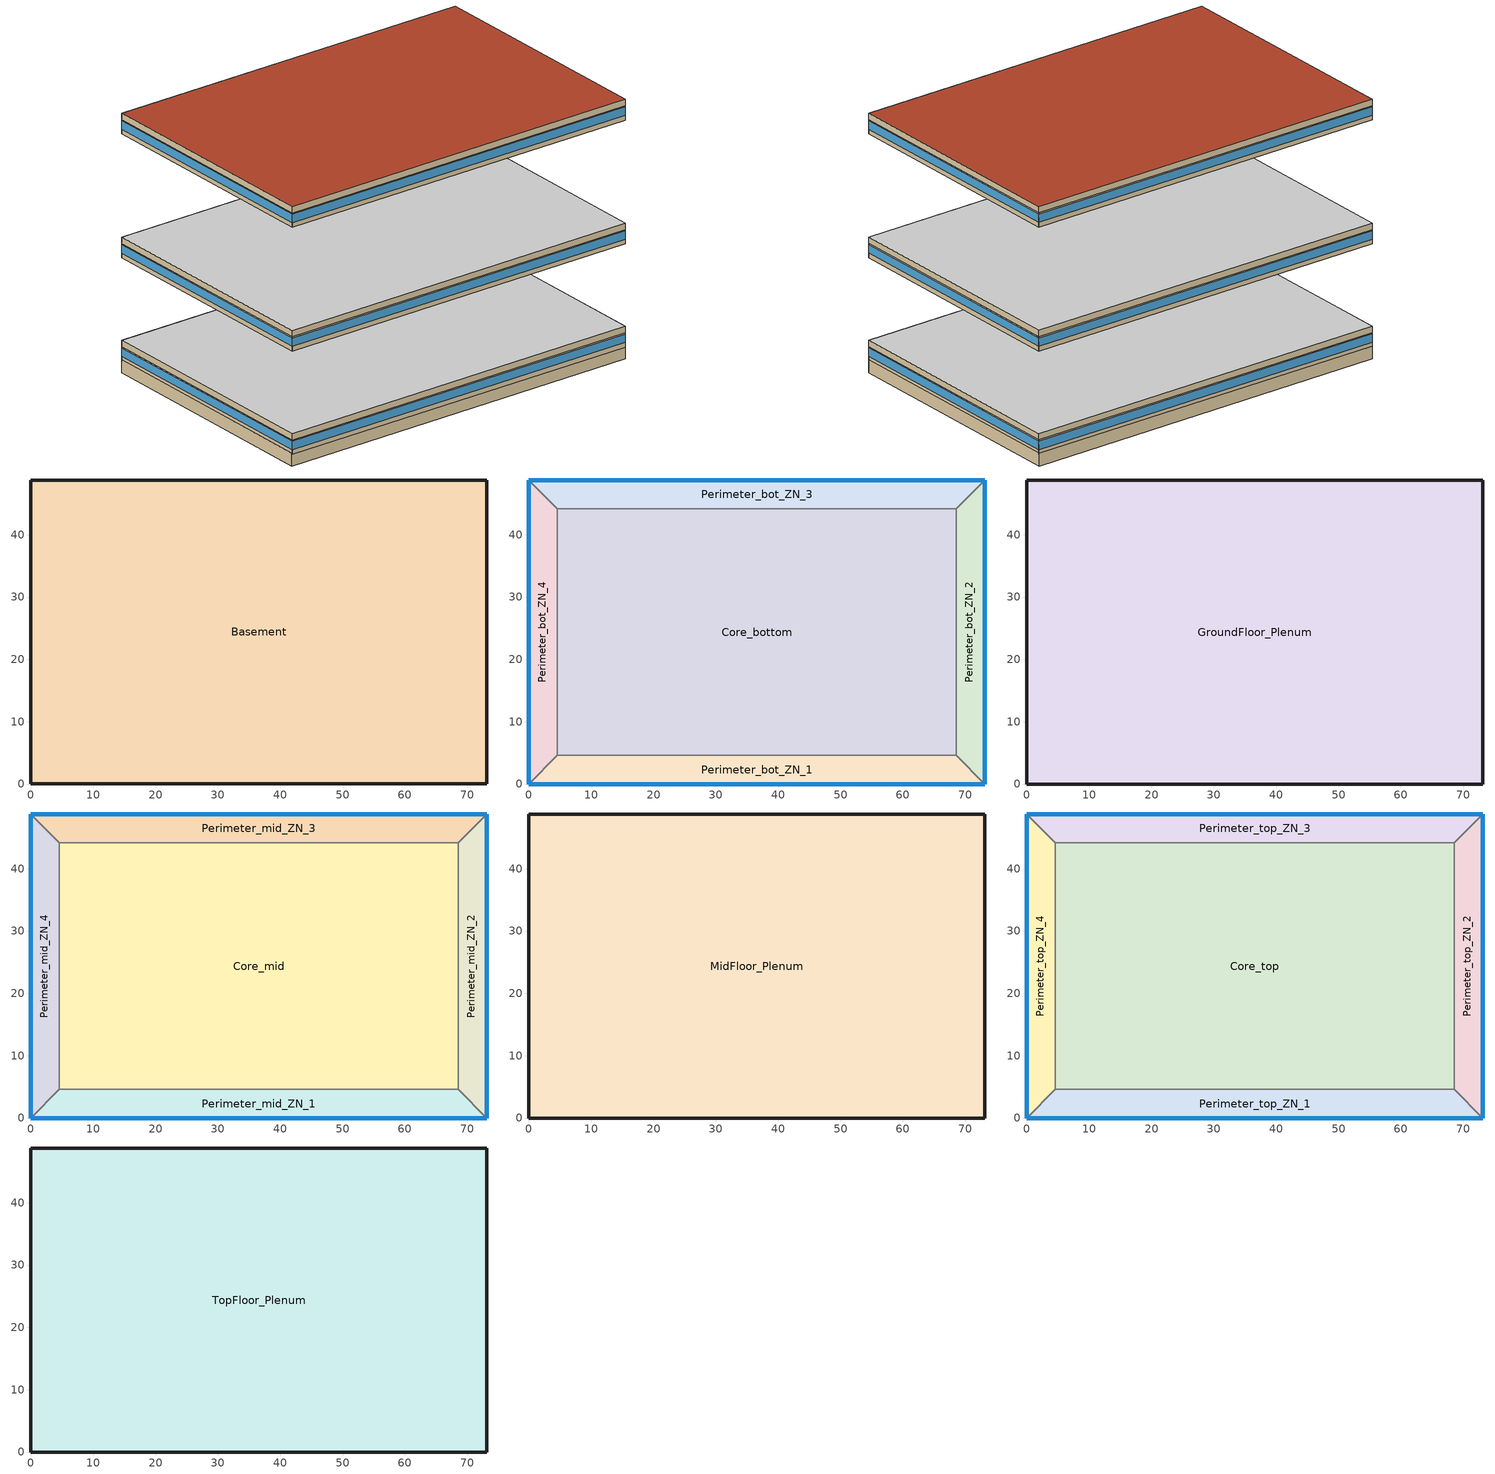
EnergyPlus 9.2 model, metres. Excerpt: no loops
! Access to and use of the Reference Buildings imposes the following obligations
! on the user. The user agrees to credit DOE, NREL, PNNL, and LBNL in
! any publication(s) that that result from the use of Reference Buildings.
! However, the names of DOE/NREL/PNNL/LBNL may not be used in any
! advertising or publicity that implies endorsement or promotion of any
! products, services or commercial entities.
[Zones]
Basement
 floor ground (ext-slab): 73.11,48.78 73.11,0.04 0,0.04 0,48.78 z-2.24
 wall ground (Underground Wall Non-res): 73.11,0.04 73.11,48.78 0,48.78 0,0.04 73.11,0.04 z-2.24:0.2
Core_bottom
 floor to Basement (INT-FLOOR-TOPSIDE): 68.53,44.16 68.53,4.57 4.57,4.57 4.57,44.16 z0
 wall to Perimeter_bot_ZN_2 (int-walls): 68.53,4.57 68.53,44.16 z0:2.74
 wall to Perimeter_bot_ZN_3 (int-walls): 68.53,44.16 4.57,44.16 z0:2.74
 wall to Perimeter_bot_ZN_1 (int-walls): 4.57,4.57 68.53,4.57 z0:2.74
 wall to Perimeter_bot_ZN_4 (int-walls): 4.57,44.16 4.57,4.57 z0:2.74
Perimeter_bot_ZN_1
 floor to Basement (INT-FLOOR-TOPSIDE): 68.53,4.57 73.11,0 0,0 4.57,4.57 z0
 wall outside (Mass Non-res Ext Wall): 0,0 73.11,0 z0:2.74
 wall to Perimeter_bot_ZN_2 (int-walls): 73.11,0 68.53,4.57 z0:2.74
 wall to Perimeter_bot_ZN_4 (int-walls): 4.57,4.57 0,0 z0:2.74
 window (Window Non-res Fixed): 0,0 73.11,0 z0.91:2.5
Perimeter_bot_ZN_2
 floor to Basement (INT-FLOOR-TOPSIDE): 68.53,44.16 73.11,48.74 73.11,0 68.53,4.57 z0
 wall outside (Mass Non-res Ext Wall): 73.11,0 73.11,48.74 z0:2.74
 wall to Perimeter_bot_ZN_3 (int-walls): 73.11,48.74 68.53,44.16 z0:2.74
 window (Window Non-res Fixed): 73.11,0 73.11,48.74 z0.91:2.5
Perimeter_bot_ZN_3
 floor to Basement (INT-FLOOR-TOPSIDE): 4.57,44.16 0,48.74 73.11,48.74 68.53,44.16 z0
 wall outside (Mass Non-res Ext Wall): 73.11,48.74 0,48.74 z0:2.74
 wall to Perimeter_bot_ZN_4 (int-walls): 0,48.74 4.57,44.16 z0:2.74
 window (Window Non-res Fixed): 73.11,48.74 0,48.74 z0.91:2.5
Perimeter_bot_ZN_4
 floor to Basement (INT-FLOOR-TOPSIDE): 4.57,4.57 0,0 0,48.74 4.57,44.16 z0
 wall outside (Mass Non-res Ext Wall): 0,48.74 0,0 z0:2.74
 window (Window Non-res Fixed): 0,48.74 0,0 z0.91:2.5
GroundFloor_Plenum
 floor to Perimeter_bot_ZN_1 (DropCeiling): 4.57,4.57 68.53,4.57 73.11,0 0,0 z2.74
 floor to Perimeter_bot_ZN_2 (DropCeiling): 73.11,48.74 73.11,0 68.53,4.57 68.53,44.16 z2.74
 floor to Perimeter_bot_ZN_3 (DropCeiling): 68.53,44.16 4.57,44.16 0,48.74 73.11,48.74 z2.74
 floor to Perimeter_bot_ZN_4 (DropCeiling): 4.57,44.16 4.57,4.57 0,0 0,48.74 z2.74
 floor to Core_bottom (DropCeiling): 68.53,4.57 4.57,4.57 4.57,44.16 68.53,44.16 z2.74
 wall outside (Mass Non-res Ext Wall): 73.11,0 73.11,48.74 0,48.74 0,0 73.11,0 z2.74:3.96
 ceiling adiabatic (INT-FLOOR-UNDERSIDE): 73.11,0 73.11,48.74 0,48.74 0,0 z3.96
Core_mid
 floor adiabatic (INT-FLOOR-TOPSIDE): 68.53,44.16 68.53,4.57 4.57,4.57 4.57,44.16 z19.82
 wall to Perimeter_mid_ZN_2 (int-walls): 68.53,4.57 68.53,44.16 z19.82:22.56
 wall to Perimeter_mid_ZN_3 (int-walls): 68.53,44.16 4.57,44.16 z19.82:22.56
 wall to Perimeter_mid_ZN_1 (int-walls): 4.57,4.57 68.53,4.57 z19.82:22.56
 wall to Perimeter_mid_ZN_4 (int-walls): 4.57,44.16 4.57,4.57 z19.82:22.56
Perimeter_mid_ZN_1
 floor adiabatic (INT-FLOOR-TOPSIDE): 68.53,4.57 73.11,0 0,0 4.57,4.57 z19.82
 wall outside (Mass Non-res Ext Wall): 0,0 73.11,0 z19.82:22.56
 wall to Perimeter_mid_ZN_2 (int-walls): 73.11,0 68.53,4.57 z19.82:22.56
 wall to Perimeter_mid_ZN_4 (int-walls): 4.57,4.57 0,0 z19.82:22.56
 window (Window Non-res Fixed): 0,0 73.11,0 z20.73:22.32
Perimeter_mid_ZN_2
 floor adiabatic (INT-FLOOR-TOPSIDE): 68.53,44.16 73.11,48.74 73.11,0 68.53,4.57 z19.82
 wall outside (Mass Non-res Ext Wall): 73.11,0 73.11,48.74 z19.82:22.56
 wall to Perimeter_mid_ZN_3 (int-walls): 73.11,48.74 68.53,44.16 z19.82:22.56
 window (Window Non-res Fixed): 73.11,0 73.11,48.74 z20.73:22.32
Perimeter_mid_ZN_3
 floor adiabatic (INT-FLOOR-TOPSIDE): 4.57,44.16 0,48.74 73.11,48.74 68.53,44.16 z19.82
 wall outside (Mass Non-res Ext Wall): 73.11,48.74 0,48.74 z19.82:22.56
 wall to Perimeter_mid_ZN_4 (int-walls): 0,48.74 4.57,44.16 z19.82:22.56
 window (Window Non-res Fixed): 73.11,48.74 0,48.74 z20.73:22.32
Perimeter_mid_ZN_4
 floor adiabatic (INT-FLOOR-TOPSIDE): 4.57,4.57 0,0 0,48.74 4.57,44.16 z19.82
 wall outside (Mass Non-res Ext Wall): 0,48.74 0,0 z19.82:22.56
 window (Window Non-res Fixed): 0,48.74 0,0 z20.73:22.32
MidFloor_Plenum
 floor to Perimeter_mid_ZN_1 (DropCeiling): 73.11,0 0,0 4.57,4.57 68.53,4.57 z22.56
 floor to Perimeter_mid_ZN_2 (DropCeiling): 73.11,0 68.53,4.57 68.53,44.16 73.11,48.74 z22.56
 floor to Perimeter_mid_ZN_3 (DropCeiling): 0,48.74 73.11,48.74 68.53,44.16 4.57,44.16 z22.56
 floor to Perimeter_mid_ZN_4 (DropCeiling): 0,0 0,48.74 4.57,44.16 4.57,4.57 z22.56
 floor to Core_mid (DropCeiling): 68.53,4.57 4.57,4.57 4.57,44.16 68.53,44.16 z22.56
 wall outside (Mass Non-res Ext Wall): 73.11,0 73.11,48.74 0,48.74 0,0 73.11,0 z22.56:23.78
 ceiling adiabatic (INT-FLOOR-UNDERSIDE): 73.11,48.74 0,48.74 0,0 73.11,0 z23.78
Core_top
 floor adiabatic (INT-FLOOR-TOPSIDE): 68.53,44.16 68.53,4.57 4.57,4.57 4.57,44.16 z43.6
 wall to Perimeter_top_ZN_2 (int-walls): 68.53,4.57 68.53,44.16 z43.6:46.34
 wall to Perimeter_top_ZN_3 (int-walls): 68.53,44.16 4.57,44.16 z43.6:46.34
 wall to Perimeter_top_ZN_1 (int-walls): 4.57,4.57 68.53,4.57 z43.6:46.34
 wall to Perimeter_top_ZN_4 (int-walls): 4.57,44.16 4.57,4.57 z43.6:46.34
Perimeter_top_ZN_1
 floor adiabatic (INT-FLOOR-TOPSIDE): 68.53,4.57 73.11,0 0,0 4.57,4.57 z43.6
 wall outside (Mass Non-res Ext Wall): 0,0 73.11,0 z43.6:46.34
 wall to Perimeter_top_ZN_2 (int-walls): 73.11,0 68.53,4.57 z43.6:46.34
 wall to Perimeter_top_ZN_4 (int-walls): 4.57,4.57 0,0 z43.6:46.34
 window (Window Non-res Fixed): 0,0 73.11,0 z44.51:46.1
Perimeter_top_ZN_2
 floor adiabatic (INT-FLOOR-TOPSIDE): 68.53,44.16 73.11,48.74 73.11,0 68.53,4.57 z43.6
 wall outside (Mass Non-res Ext Wall): 73.11,0 73.11,48.74 z43.6:46.34
 wall to Perimeter_top_ZN_3 (int-walls): 73.11,48.74 68.53,44.16 z43.6:46.34
 window (Window Non-res Fixed): 73.11,0 73.11,48.74 z44.51:46.1
Perimeter_top_ZN_3
 floor adiabatic (INT-FLOOR-TOPSIDE): 4.57,44.16 0,48.74 73.11,48.74 68.53,44.16 z43.6
 wall outside (Mass Non-res Ext Wall): 73.11,48.74 0,48.74 z43.6:46.34
 wall to Perimeter_top_ZN_4 (int-walls): 0,48.74 4.57,44.16 z43.6:46.34
 window (Window Non-res Fixed): 73.11,48.74 0,48.74 z44.51:46.1
Perimeter_top_ZN_4
 floor adiabatic (INT-FLOOR-TOPSIDE): 4.57,4.57 0,0 0,48.74 4.57,44.16 z43.6
 wall outside (Mass Non-res Ext Wall): 0,48.74 0,0 z43.6:46.34
 window (Window Non-res Fixed): 0,48.74 0,0 z44.51:46.1
TopFloor_Plenum
 floor to Perimeter_top_ZN_1 (DropCeiling): 73.11,0 0,0 4.57,4.57 68.53,4.57 z46.34
 floor to Perimeter_top_ZN_2 (DropCeiling): 73.11,0 68.53,4.57 68.53,44.16 73.11,48.74 z46.34
 floor to Perimeter_top_ZN_3 (DropCeiling): 0,48.74 73.11,48.74 68.53,44.16 4.57,44.16 z46.34
 floor to Perimeter_top_ZN_4 (DropCeiling): 0,0 0,48.74 4.57,44.16 4.57,4.57 z46.34
 floor to Core_top (DropCeiling): 4.57,44.16 68.53,44.16 68.53,4.57 4.57,4.57 z46.34
 wall outside (Mass Non-res Ext Wall): 73.11,0 73.11,48.74 0,48.74 0,0 73.11,0 z46.34:47.56
 roof outside (IEAD Non-res Roof): 73.11,0 73.11,48.74 0,48.74 0,0 z47.56
[Building]
Ref Bldg Large Office Post1980_v1.3_5.0: North Axis {deg}=0; Terrain=City; Loads Convergence Tolerance Value=0.04; Temperature Convergence Tolerance Value {deltaC}=0.2; Solar Distribution=FullInteriorAndExterior; Maximum Number of Warmup Days=25; Minimum Number of Warmup Days=6
[Site:Location]
USA FL-MIAMI: Latitude {deg}=25.78; Longitude {deg}=-80.27; Time Zone {hr}=-5; Elevation {m}=2
[SizingPeriod:DesignDay] Day of Month=21; Humidity Condition Type=Wetbulb; Barometric Pressure {Pa}=101301; Rain Indicator=No; Snow Indicator=No; Daylight Saving Time Indicator=No; Solar Model Indicator=ASHRAEClearSky
Name | Month | Day Type | Maximum Dry-Bulb Temperature {C} | Daily Dry-Bulb Temperature Range {deltaC} | Wetbulb or DewPoint at Maximum Dry-Bulb {C} | Wind Speed {m/s} | Wind Direction {deg} | Sky Clearness
MIAMI Ann Htg 99.6% Condns DB | 1 | WinterDesignDay | 8 | 0 | 8 | 4.4 | 340 | 0
MIAMI Ann Clg .4% Condns WB=>MDB | 7 | SummerDesignDay | 30.5 | 6.7 | 26.7 | 4.7 | 140 | 1
[Site:GroundTemperature:BuildingSurface]
22.509, 22.645, 22.781, 22.956, 23.052, 23.08, 23.116, 23.108, 23.133, 23.139, 23.077, 22.913
[Site:WaterMainsTemperature]
Calculation Method=CORRELATION; Annual Average Outdoor Air Temperature {C}=24.31; Maximum Difference In Monthly Average Outdoor Air Temperatures {deltaC}=8
[Material] Thermal Absorptance=0.9
Name | Roughness | Thickness {m} | Conductivity {W/m-K} | Density {kg/m3} | Specific Heat {J/kg-K} | Solar Absorptance | Visible Absorptance
User Wall | MediumSmooth | 0.1 | 0.287715 | 2240 | 836.8 | 0.7 | 0.7
IEAD NonRes Roof Insulation | MediumRough | 0.1 | 0.00855585 | 265 | 836.8 | 0.7 | 0.7
UGWall NonRes Insulation | MediumRough | 1e-04 | 0.049 | 265 | 836.8 | 0.7 | 0.7
Std Wood 6inch | MediumSmooth | 0.15 | 0.12 | 540 | 1210 | 0.7 | 0.7
1/2IN Gypsum | Smooth | 0.0127 | 0.16 | 784.9 | 830 | 0.92 | 0.92
8IN CONCRETE HW | Rough | 0.2032 | 1.311 | 2240 | 836.8 | 0.7 | 0.7
HW CONCRETE | Rough | 0.1 | 0.100669 | 2240 | 836.8 | 0.7 | 0.7
Roof Membrane | VeryRough | 0.0095 | 0.16 | 1121.29 | 1460 | 0.7 | 0.7
Metal Decking | MediumSmooth | 0.0015 | 45.006 | 7680 | 418.4 | 0.7 | 0.3
MAT-CC05 4 HW CONCRETE | Rough | 0.1016 | 1.311 | 2240 | 836.8 | 0.7 | 0.7
Std AC02 | MediumSmooth | 0.0127 | 0.057 | 288 | 1339 | 0.7 | 0.2
[Material:NoMass]
CP02 CARPET PAD: Roughness=VeryRough; Thermal Resistance {m2-K/W}=0.2165; Thermal Absorptance=0.9; Solar Absorptance=0.7; Visible Absorptance=0.8
[WindowMaterial:SimpleGlazingSystem]
NonRes Fixed Assembly Window: U-Factor {W/m2-K}=1.20258; Solar Heat Gain Coefficient=0.138299
[Construction]
Mass Non-res Ext Wall: User Wall
IEAD Non-res Roof: Roof Membrane, IEAD NonRes Roof Insulation, Metal Decking
ext-slab: HW CONCRETE
int-walls: 1/2IN Gypsum, 1/2IN Gypsum
INT-FLOOR-TOPSIDE: MAT-CC05 4 HW CONCRETE, CP02 CARPET PAD
INT-FLOOR-UNDERSIDE: CP02 CARPET PAD, MAT-CC05 4 HW CONCRETE
Underground Wall Non-res: 8IN Concrete HW, UGWall NonRes Insulation
Window Non-res Fixed: NonRes Fixed Assembly Window
DropCeiling: Std AC02
InteriorFurnishings: Std Wood 6inch
[Zone] Type=1; Floor Area {m2}=autocalculate
Name | Multiplier | Part of Total Floor Area
Basement; Core_bottom; Core_top; Perimeter_bot_ZN_1; Perimeter_bot_ZN_2; Perimeter_bot_ZN_3; Perimeter_bot_ZN_4; Perimeter_top_ZN_1; Perimeter_top_ZN_2; Perimeter_top_ZN_3; Perimeter_top_ZN_4 | 1 | Yes
Core_mid; Perimeter_mid_ZN_1; Perimeter_mid_ZN_2; Perimeter_mid_ZN_3; Perimeter_mid_ZN_4 | 29 | Yes
GroundFloor_Plenum; TopFloor_Plenum | 1 | No
MidFloor_Plenum | 29 | No
[InternalMass] Construction=InteriorFurnishings
Name | Zone or ZoneList | Surface Area {m2}
Basement Internal Mass | Basement | 7126.212
Core_bottom Internal Mass | Core_bottom | 5064.65
Core_mid Internal Mass | Core_mid | 5064.65
Core_top Internal Mass | Core_top | 5064.65
Perimeter_bot_ZN_1 Internal Mass | Perimeter_bot_ZN_1 | 626.8394
Perimeter_bot_ZN_2 Internal Mass | Perimeter_bot_ZN_2 | 403.9503
Perimeter_bot_ZN_3 Internal Mass | Perimeter_bot_ZN_3 | 626.8257
Perimeter_bot_ZN_4 Internal Mass | Perimeter_bot_ZN_4 | 403.9503
Perimeter_mid_ZN_1 Internal Mass | Perimeter_mid_ZN_1 | 626.8394
Perimeter_mid_ZN_2 Internal Mass | Perimeter_mid_ZN_2 | 403.9503
Perimeter_mid_ZN_3 Internal Mass | Perimeter_mid_ZN_3 | 626.8257
Perimeter_mid_ZN_4 Internal Mass | Perimeter_mid_ZN_4 | 403.9503
Perimeter_top_ZN_1 Internal Mass | Perimeter_top_ZN_1 | 626.8394
Perimeter_top_ZN_2 Internal Mass | Perimeter_top_ZN_2 | 403.9503
Perimeter_top_ZN_3 Internal Mass | Perimeter_top_ZN_3 | 626.8257
Perimeter_top_ZN_4 Internal Mass | Perimeter_top_ZN_4 | 403.9503
[People] Number of People Schedule=BLDG_OCC_SCH; Number of People Calculation Method=Area/Person; Zone Floor Area per Person {m2/person}=22.0028; Fraction Radiant=0.3; Sensible Heat Fraction=AUTOCALCULATE; Activity Level Schedule=ACTIVITY_SCH; Carbon Dioxide Generation Rate {m3/s-W}=3.82e-08; Enable ASHRAE 55 Comfort Warnings=No; Mean Radiant Temperature Calculation Type=ZoneAveraged; Work Efficiency Schedule=WORK_EFF_SCH; Clothing Insulation Calculation Method=ClothingInsulationSchedule; Clothing Insulation Schedule=CLOTHING_SCH; Air Velocity Schedule=AIR_VELO_SCH; Thermal Comfort Model 1 Type=FANGER
Name | Zone or ZoneList
Basement People | Basement
Core_bottom People | Core_bottom
Core_mid People | Core_mid
Core_top People | Core_top
Perimeter_bot_ZN_1 People | Perimeter_bot_ZN_1
Perimeter_bot_ZN_2 People | Perimeter_bot_ZN_2
Perimeter_bot_ZN_3 People | Perimeter_bot_ZN_3
Perimeter_bot_ZN_4 People | Perimeter_bot_ZN_4
Perimeter_mid_ZN_1 People | Perimeter_mid_ZN_1
Perimeter_mid_ZN_2 People | Perimeter_mid_ZN_2
Perimeter_mid_ZN_3 People | Perimeter_mid_ZN_3
Perimeter_mid_ZN_4 People | Perimeter_mid_ZN_4
Perimeter_top_ZN_1 People | Perimeter_top_ZN_1
Perimeter_top_ZN_2 People | Perimeter_top_ZN_2
Perimeter_top_ZN_3 People | Perimeter_top_ZN_3
Perimeter_top_ZN_4 People | Perimeter_top_ZN_4
[Lights] Schedule=BLDG_LIGHT_SCH; Design Level Calculation Method=Watts/Area; Watts per Zone Floor Area {W/m2}=5.11768; Return Air Fraction=0; Fraction Radiant=0.7; Fraction Visible=0.2; Fraction Replaceable=1; Return Air Fraction Calculated from Plenum Temperature=No
Name | Zone or ZoneList
Basement_Lights | Basement
Core_bottom_Lights | Core_bottom
Core_mid_Lights | Core_mid
Core_top_Lights | Core_top
Perimeter_bot_ZN_1_Lights | Perimeter_bot_ZN_1
Perimeter_bot_ZN_2_Lights | Perimeter_bot_ZN_2
Perimeter_bot_ZN_3_Lights | Perimeter_bot_ZN_3
Perimeter_bot_ZN_4_Lights | Perimeter_bot_ZN_4
Perimeter_mid_ZN_1_Lights | Perimeter_mid_ZN_1
Perimeter_mid_ZN_2_Lights | Perimeter_mid_ZN_2
Perimeter_mid_ZN_3_Lights | Perimeter_mid_ZN_3
Perimeter_mid_ZN_4_Lights | Perimeter_mid_ZN_4
Perimeter_top_ZN_1_Lights | Perimeter_top_ZN_1
Perimeter_top_ZN_2_Lights | Perimeter_top_ZN_2
Perimeter_top_ZN_3_Lights | Perimeter_top_ZN_3
Perimeter_top_ZN_4_Lights | Perimeter_top_ZN_4
[ElectricEquipment] Schedule=BLDG_EQUIP_SCH; Design Level Calculation Method=Watts/Area; Watts per Zone Floor Area {W/m2}=13.2226; Fraction Latent=0; Fraction Radiant=0.5; Fraction Lost=0
Name | Zone or ZoneList
Basement_PlugMisc_Equip | Basement
Core_bottom_PlugMisc_Equip | Core_bottom
Core_mid_PlugMisc_Equip | Core_mid
Core_top_PlugMisc_Equip | Core_top
Perimeter_bot_ZN_1_PlugMisc_Equip | Perimeter_bot_ZN_1
Perimeter_bot_ZN_2_PlugMisc_Equip | Perimeter_bot_ZN_2
Perimeter_bot_ZN_3_PlugMisc_Equip | Perimeter_bot_ZN_3
Perimeter_bot_ZN_4_PlugMisc_Equip | Perimeter_bot_ZN_4
Perimeter_mid_ZN_1_PlugMisc_Equip | Perimeter_mid_ZN_1
Perimeter_mid_ZN_2_PlugMisc_Equip | Perimeter_mid_ZN_2
Perimeter_mid_ZN_3_PlugMisc_Equip | Perimeter_mid_ZN_3
Perimeter_mid_ZN_4_PlugMisc_Equip | Perimeter_mid_ZN_4
Perimeter_top_ZN_1_PlugMisc_Equip | Perimeter_top_ZN_1
Perimeter_top_ZN_2_PlugMisc_Equip | Perimeter_top_ZN_2
Perimeter_top_ZN_3_PlugMisc_Equip | Perimeter_top_ZN_3
Perimeter_top_ZN_4_PlugMisc_Equip | Perimeter_top_ZN_4
[ZoneInfiltration:DesignFlowRate] Schedule=INFIL_QUARTER_ON_SCH; Design Flow Rate Calculation Method=Flow/ExteriorArea; Flow per Exterior Surface Area {m3/s-m2}=0.000138985; Constant Term Coefficient=1; Temperature Term Coefficient=0; Velocity Term Coefficient=0; Velocity Squared Term Coefficient=0
Name | Zone or ZoneList
GroundFloor_Plenum_Infiltration | GroundFloor_Plenum
MidFloor_Plenum_Infiltration | MidFloor_Plenum
Perimeter_bot_ZN_1_Infiltration | Perimeter_bot_ZN_1
Perimeter_bot_ZN_2_Infiltration | Perimeter_bot_ZN_2
Perimeter_bot_ZN_3_Infiltration | Perimeter_bot_ZN_3
Perimeter_bot_ZN_4_Infiltration | Perimeter_bot_ZN_4
Perimeter_mid_ZN_1_Infiltration | Perimeter_mid_ZN_1
Perimeter_mid_ZN_2_Infiltration | Perimeter_mid_ZN_2
Perimeter_mid_ZN_3_Infiltration | Perimeter_mid_ZN_3
Perimeter_mid_ZN_4_Infiltration | Perimeter_mid_ZN_4
Perimeter_top_ZN_1_Infiltration | Perimeter_top_ZN_1
Perimeter_top_ZN_2_Infiltration | Perimeter_top_ZN_2
Perimeter_top_ZN_3_Infiltration | Perimeter_top_ZN_3
Perimeter_top_ZN_4_Infiltration | Perimeter_top_ZN_4
TopFloor_Plenum_Infiltration | TopFloor_Plenum
[Exterior:Lights]
Exterior Facade Lighting: Schedule=ALWAYS_ON; Design Level {W}=61595; Control Option=AstronomicalClock
[Exterior:FuelEquipment]
Elevators: Fuel Use Type=Electricity; Schedule=BLDG_ELEVATORS; Design Level {W}=244444
[AirLoopHVAC:ReturnPlenum]
Name | Zone
VAV_2 Return Plenum | MidFloor_Plenum
VAV_1 Return Plenum | GroundFloor_Plenum
VAV_3 Return Plenum | TopFloor_Plenum
[AvailabilityManager:NightCycle] Applicability Schedule=ALWAYS_ON; Fan Schedule=HVACOperationSchd; Control Type=CycleOnAny; Thermostat Tolerance {deltaC}=1; Cycling Run Time Control Type=FixedRunTime; Cycling Run Time {s}=1800
VAV_1 Availability Manager; VAV_2 Availability Manager; VAV_3 Availability Manager; VAV_5 Availability Manager
[UtilityCost:Tariff]
Name | Output Meter | Conversion Factor Choice | Monthly Charge or Variable | Group
FPL_GSLD-1_GeneralServiceLargeDemand | Electricity:Facility | kWh | 38.12 | Comm Elect
FPL_GSD-1_GeneralServiceDemand | Electricity:Facility | kWh | 32.54 | Comm Elect
FPL_GS-1_nonDemand | Electricity:Facility | kWh | 8.37 | Comm Elect
FL_EIAMonthlyRateGas | Gas:Facility | MCF | 0 | Comm Gas
[UtilityCost:Qualify] Variable=TotalDemand; Season=Annual; Threshold Test=Count
Name | Utility Cost Qualify | Tariff | Qualify Type | Threshold Value or Variable | Number of Months
 | MaxDemand3000kw | FPL_GSLD-1_GeneralServiceLargeDemand | Maximum | 3000 | 1
 | MinDemand500kw | FPL_GSLD-1_GeneralServiceLargeDemand | Minimum | 500 | 12
 | MaxDemand500kw | FPL_GSD-1_GeneralServiceDemand | Maximum | 500 | 1
 | MinDemand20kw | FPL_GSD-1_GeneralServiceDemand | Minimum | 20 | 12
 | MaxDemand20kw | FPL_GS-1_nonDemand | Maximum | 20 | 1
[UtilityCost:Charge:Simple] Season=Annual
Name | Utility Cost Charge Simple | Tariff | Source Variable | Category Variable | Cost per Unit Value or Variable
 | Non-fuelEnergyCharge | FPL_GSLD-1_GeneralServiceLargeDemand | totalEnergy | EnergyCharges | 0.0108
 | fuelEnergyCharge | FPL_GSLD-1_GeneralServiceLargeDemand | totalEnergy | EnergyCharges | 0.04
 | ConservationEnergyCharge | FPL_GSLD-1_GeneralServiceLargeDemand | totalEnergy | EnergyCharges | 0.0012
 | EnvironmentalEnergyCharge | FPL_GSLD-1_GeneralServiceLargeDemand | totalEnergy | EnergyCharges | 0.0002
 | TaxofEightPercent | FPL_GSLD-1_GeneralServiceLargeDemand | SubTotal | Taxes | 0.08
 | Non-fuelEnergyCharge | FPL_GSD-1_GeneralServiceDemand | totalEnergy | EnergyCharges | 0.0137
 | fuelEnergyCharge | FPL_GSD-1_GeneralServiceDemand | totalEnergy | EnergyCharges | 0.0401
 | ConservationEnergyCharge | FPL_GSD-1_GeneralServiceDemand | totalEnergy | EnergyCharges | 0.0013
 | EnvironmentalEnergyCharge | FPL_GSD-1_GeneralServiceDemand | totalEnergy | EnergyCharges | 0.0002
 | TaxofEightPercent | FPL_GSD-1_GeneralServiceDemand | SubTotal | Taxes | 0.08
 | Non-fuelEnergyCharge | FPL_GS-1_nonDemand | totalEnergy | EnergyCharges | 0.0386
 | fuelEnergyCharge | FPL_GS-1_nonDemand | totalEnergy | EnergyCharges | 0.0409
 | Conservation | FPL_GS-1_nonDemand | totalEnergy | EnergyCharges | 0.0014
 | Capacity | FPL_GS-1_nonDemand | totalEnergy | EnergyCharges | 0.0063
 | Capacity | FPL_GS-1_nonDemand | totalEnergy | EnergyCharges | 0.0002
 | TaxofEightPercent | FPL_GS-1_nonDemand | SubTotal | Taxes | 0.08
 | MonthlyRateGasCharge | FL_EIAMonthlyRateGas | totalEnergy | EnergyCharges | FL_MonthlyGasRates
 | TaxofEightPercent | FL_EIAMonthlyRateGas | SubTotal | Taxes | 0.08
[UtilityCost:Charge:Block] Source Variable=totalDemand; Season=Annual; Category Variable=DemandCharges
Name | Utility Cost Charge Block | Tariff | Block Size 1 Value or Variable | Block 1 Cost per Unit Value or Variable | Block Size 2 Value or Variable | Block 2 Cost per Unit Value or Variable
 | AnnualDemandBaseCharge | FPL_GSLD-1_GeneralServiceLargeDemand | remaining | 5.81
 | AnnualDemandCapacityCharge | FPL_GSLD-1_GeneralServiceLargeDemand | remaining | 2.53
 | AnnualDemandBaseCharge | FPL_GSD-1_GeneralServiceDemand | 10 | 0 | remaining | 5.81
 | AnnualDemandCapacityCharge | FPL_GSD-1_GeneralServiceDemand | 10 | 0 | remaining | 2.51
[UtilityCost:Variable]
FL_MonthlyGasRates: Tariff=FL_EIAMonthlyRateGas; Variable Type=Currency; January Value=11.16; February Value=11.29; March Value=11.27; April Value=11.16; May Value=11.32; June Value=11.63; July Value=11.78; August Value=11.31; September Value=11.34; October Value=11.12; November Value=10.36; December Value=10.74
[Schedule:Compact]
ALWAYS_ON: Through: 12/31, For: AllDays, Until: 24:00, 1
BLDG_ELEVATORS: Through: 12/31, For: AllDays, Until: 04:00, 0.05, Until: 05:00, 0.1, Until: 06:00, 0.2, Until: 07:00, 0.4, Until: 09:00, 0.5, Until: 10:00, 0.35, Until: 16:00, 0.15, Until: 17:00, 0.35, Until: 19:00, 0.5, Until: 21:00, 0.4, Until: 22:00, 0.3, Until: 23:00, 0.2, Until: 24:00, 0.1
INFIL_QUARTER_ON_SCH: Through: 12/31, For: Weekdays SummerDesignDay, Until: 06:00, 1, Until: 22:00, 0.25, Until: 24:00, 1, For: Saturday WinterDesignDay, Until: 06:00, 1, Until: 18:00, 0.25, Until: 24:00, 1, For: Sunday Holidays AllOtherDays, Until: 24:00, 1
BLDG_OCC_SCH: Through: 12/31, For: SummerDesignDay, Until: 06:00, 0, Until: 22:00, 1, Until: 24:00, 0.05, For: Weekdays, Until: 06:00, 0, Until: 07:00, 0.1, Until: 08:00, 0.2, Until: 12:00, 0.95, Until: 13:00, 0.5, Until: 17:00, 0.95, Until: 18:00, 0.7, Until: 20:00, 0.4, Until: 22:00, 0.1, Until: 24:00, 0.05, For: Saturday, Until: 06:00, 0, Until: 08:00, 0.1, Until: 14:00, 0.5, Until: 17:00, 0.1, Until: 24:00, 0, For: AllOtherDays, Until: 24:00, 0
BLDG_LIGHT_SCH: Through: 12/31, For: Weekdays, Until: 05:00, 0.05, Until: 07:00, 0.1, Until: 08:00, 0.3, Until: 17:00, 0.9, Until: 18:00, 0.7, Until: 20:00, 0.5, Until: 22:00, 0.3, Until: 23:00, 0.1, Until: 24:00, 0.05, For: Saturday, Until: 06:00, 0.05, Until: 08:00, 0.1, Until: 14:00, 0.5, Until: 17:00, 0.15, Until: 24:00, 0.05, For: SummerDesignDay, Until: 24:00, 1, For: WinterDesignDay, Until: 24:00, 0, For: AllOtherDays, Until: 24:00, 0.05
BLDG_EQUIP_SCH: Through: 12/31, For: Weekdays, Until: 08:00, 0.4, Until: 12:00, 0.9, Until: 13:00, 0.8, Until: 17:00, 0.9, Until: 18:00, 0.8, Until: 20:00, 0.6, Until: 22:00, 0.5, Until: 24:00, 0.4, For: Saturday, Until: 06:00, 0.3, Until: 08:00, 0.4, Until: 14:00, 0.5, Until: 17:00, 0.35, Until: 24:00, 0.3, For: SummerDesignDay, Until: 24:00, 1, For: WinterDesignDay, Until: 24:00, 0, For: AllOtherDays, Until: 24:00, 0.3
ACTIVITY_SCH: Through: 12/31, For: AllDays, Until: 24:00, 120
WORK_EFF_SCH: Through: 12/31, For: AllDays, Until: 24:00, 0
AIR_VELO_SCH: Through: 12/31, For: AllDays, Until: 24:00, 0.2
CLOTHING_SCH: Through: 04/30, For: AllDays, Until: 24:00, 1, Through: 09/30, For: AllDays, Until: 24:00, 0.5, Through: 12/31, For: AllDays, Until: 24:00, 1
HVACOperationSchd: Through: 12/31, For: Weekdays SummerDesignDay, Until: 06:00, 0, Until: 22:00, 1, Until: 24:00, 0, For: Saturday WinterDesignDay, Until: 06:00, 0, Until: 18:00, 1, Until: 24:00, 0, For: AllOtherDays, Until: 24:00, 0
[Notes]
DOE Commercial Reference Building
Large office, post-1980 construction
EnergyPlus Version 5.0
ASHRAE Standards 90.1-1989 and 62-1999
Description:  12 story plus basement, office building.
Form:         Area = 46,320 m2 (498,588 ft2); Number of Stories = 12; Shape = rectangle, Aspect ratio = 1.5
Envelope:     Envelope thermal properties vary with climate according to ASHRAE Standard 90.1-1989.
Opaque constructions: mass walls; built-up flat roof (insulation above deck); slab-on-grade floor
Windows: window-to-wall ratio = 38.0%, equal distribution of windows
Infiltration in perimeter zones only
= 1.5 cfm/ft2 above grade wall area at 0.3 in wc (75 Pa) adjusted to 0.016 in wc (4 Pa).
25% of full value when ventilation system on.
HVAC:         2 water-cooled chillers, VAV with reheat and plenum zones
Economizer per 90.1-2004
Int. gains:   lights = 16.14 W/m2 (1.5 W/ft2) (building area method);
elec. plug loads = 10.76 W/m2 (1.0 W/ft2)
gas plug load = 0 W/m2 (0 W/ft2)
people = 2,397 total, 5.38/100 m2 (5.0/1000 ft2); basement 2.69/100 m2 (2.5/1000 ft2)
elevators = 12 @ 25 HP each, 91% motor efficiency, motor heat exhausted directly
Detached Shading:               None
Daylight:                       None
Natural Ventilation:            None
Zonal Equipment:                None
Air Primary Loops:              VAV WITH REHEAT
Plant Loops:                    SHWSys1, HeatSys1, CoolSys1, TowerWaterSys
System Equipment Autosize:      Yes
Purchased Cooling:              None
Purchased Heating:              None
Coils:                          Coil:Cooling:Water; Coil:Heating:Water
Pumps:                          Yes
Boilers:                        Boiler:HotWater (gas-fired)
Chillers:                       Chiller:Electric:ReformulatedEIR (water-cooled)
Reference citation for the Commercial Reference Buildings:
Deru, M.; Field, K.; Studer, D.; Benne, K.; Griffith, B.; Torcellini, P;
Halverson, M.; Winiarski, D.; Liu, B.; Rosenberg, M.; Huang, J.;
Yazdanian, M.; Crawley, D. (2010).
U.S. Department of Energy Commercial Reference Building Models of the National Building Stock.
Washington, DC: U.S. Department of Energy, Energy Efficiency and
Renewable Energy, Office of Building Technologies.
***GENERAL SIMULATION PARAMETERS***
Number of Zones: 19
***MISC SIMULATION PARAMETERS***
